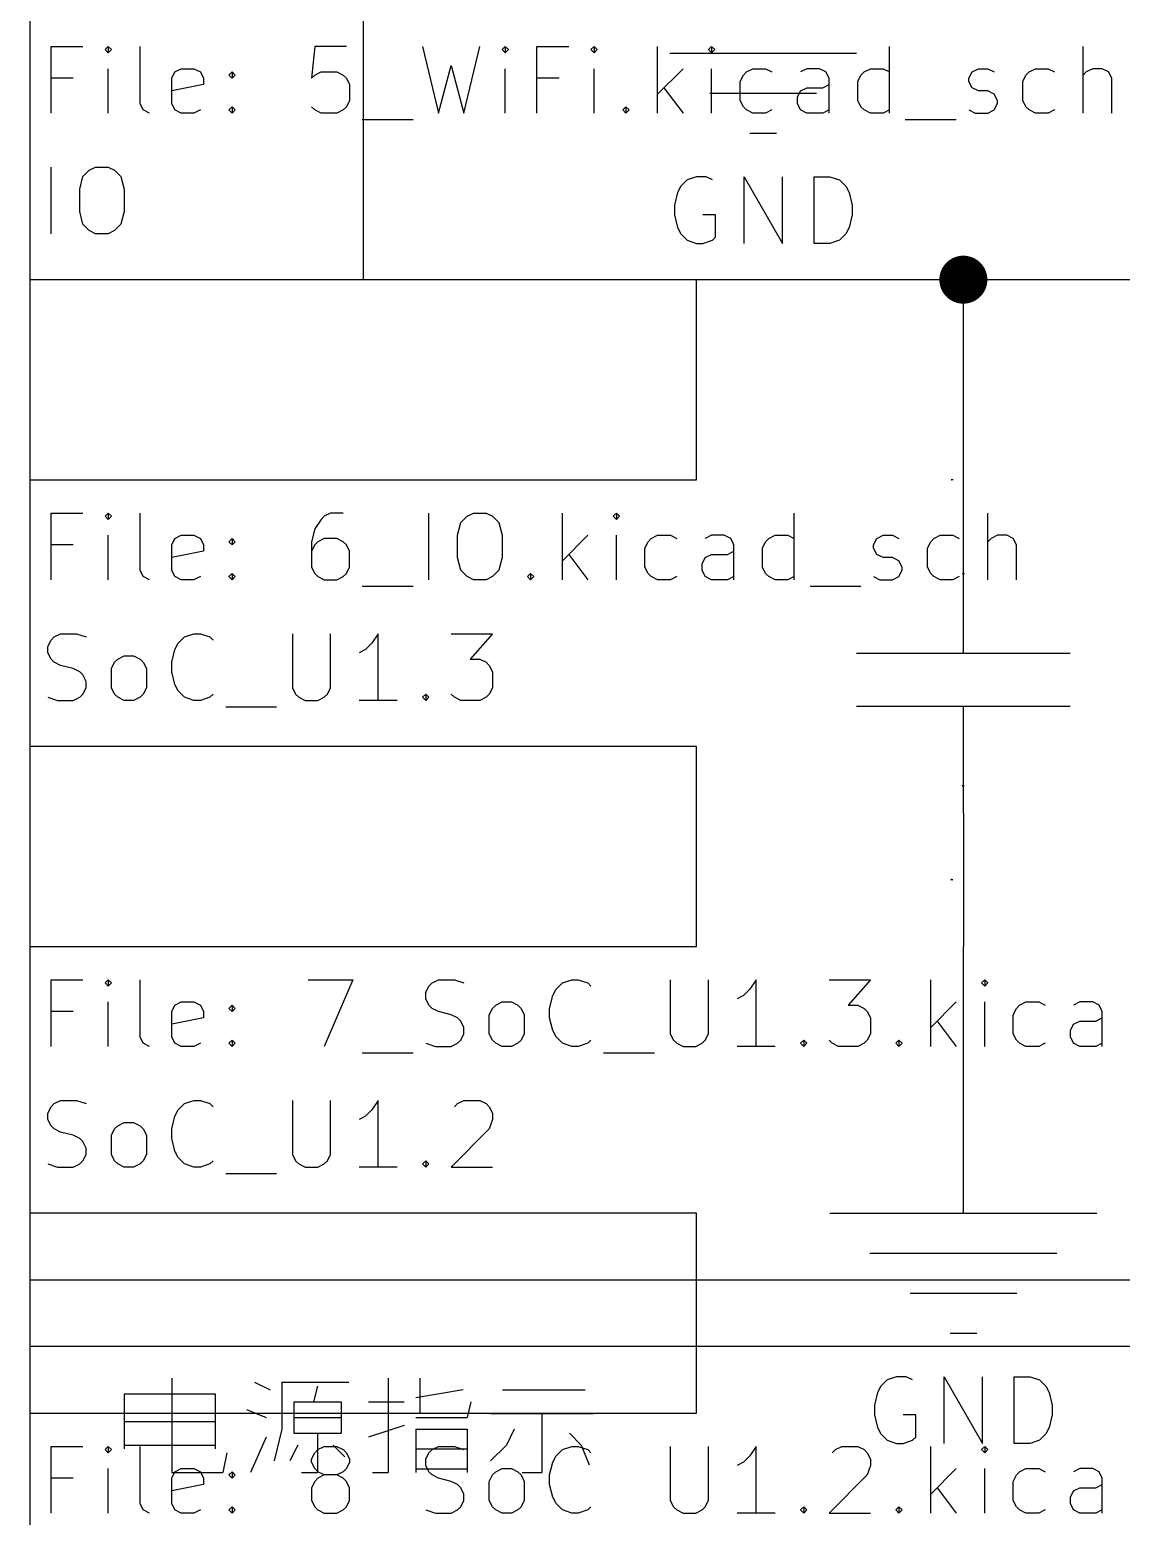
# Model space of a CAD drawing. Header units: millimetres. Extents: x 5 to 293, y -205 to -3.
# Drawn here: x 5.08 to 25.87, y -64.2 to -35.88 of the extents above; entities that cross this region are included whole.
import ezdxf

# ---------------------------------------------------------------- set-up
doc = ezdxf.new("R2010")
doc.units = ezdxf.units.MM
for name, color, linetype in [('GREENSIXTYFIVE', 129, 'CONTINUOUS'), ('LIGHTGREEN', 92, 'CONTINUOUS'), ('LIGHTMAGENTA', 212, 'CONTINUOUS'), ('LIGHTRED', 12, 'CONTINUOUS'), ('RED', 14, 'CONTINUOUS'), ('YELLOWTHREE', 44, 'CONTINUOUS')]:
    doc.layers.add(name, color=color, linetype=linetype)

msp = doc.modelspace()

# ---------------------------------------------------------------- linework, layer by layer
at = {"layer": 'GREENSIXTYFIVE', "linetype": 'CONTINUOUS'}
for p, q in [((5.4867, -39.7646), (5.4867, -38.4946)), ((6.2125, -38.5551), (6.3334, -38.4946)), ((6.3334, -38.4946), (6.5753, -38.4946)), ((6.5753, -38.4946), (6.6963, -38.5551)), ((6.0311, -38.918), (6.0915, -38.6761)), ((6.0915, -38.6761), (6.2125, -38.5551)), ((6.6963, -38.5551), (6.8172, -38.6761)), ((6.8172, -38.6761), (6.8777, -38.918)), ((17.5986, -38.7397), (17.4776, -38.8607)), ((17.78, -38.6792), (17.5986, -38.7397)), ((17.9614, -38.6792), (17.78, -38.6792)), ((18.0824, -38.7397), (17.9614, -38.6792)), ((18.6871, -39.9492), (18.6871, -38.6792)), ((18.6871, -38.6792), (19.4128, -39.9492)), ((19.4128, -39.9492), (19.4128, -38.6792)), ((20.0176, -39.9492), (20.0176, -38.6792)), ((20.0176, -38.6792), (20.32, -38.6792)), ((20.32, -38.6792), (20.5014, -38.7397)), ((20.5014, -38.7397), (20.6224, -38.8607)), ((6.0311, -39.3413), (6.0311, -38.918)), ((6.8777, -38.918), (6.8777, -39.3413)), ((17.4171, -38.9816), (17.3567, -39.2235)), ((17.4776, -38.8607), (17.4171, -38.9816)), ((20.6224, -38.8607), (20.6829, -38.9816)), ((20.6829, -38.9816), (20.7433, -39.2235)), ((6.0915, -39.5832), (6.0311, -39.3413)), ((6.8777, -39.3413), (6.8172, -39.5832)), ((17.3567, -39.2235), (17.3567, -39.4049)), ((20.7433, -39.2235), (20.7433, -39.4049)), ((6.2125, -39.7042), (6.0915, -39.5832)), ((6.8172, -39.5832), (6.6963, -39.7042)), ((17.3567, -39.4049), (17.4171, -39.6468)), ((18.1428, -39.4049), (17.9009, -39.4049)), ((18.1428, -39.8283), (18.1428, -39.4049)), ((20.7433, -39.4049), (20.6829, -39.6468)), ((6.3334, -39.7646), (6.2125, -39.7042)), ((6.5753, -39.7646), (6.3334, -39.7646)), ((6.6963, -39.7042), (6.5753, -39.7646)), ((17.4171, -39.6468), (17.4776, -39.7678)), ((17.4776, -39.7678), (17.5986, -39.8888)), ((17.5986, -39.8888), (17.78, -39.9492)), ((17.9009, -39.9492), (18.0824, -39.8888)), ((18.0824, -39.8888), (18.1428, -39.8283)), ((20.5014, -39.8888), (20.32, -39.9492)), ((20.6224, -39.7678), (20.5014, -39.8888)), ((20.6829, -39.6468), (20.6224, -39.7678)), ((17.78, -39.9492), (17.9009, -39.9492)), ((20.32, -39.9492), (20.0176, -39.9492)), ((22.8718, -46.2401), (22.8464, -46.2401)), ((22.8464, -46.2401), (22.85, -46.2425)), ((22.8718, -46.2401), (22.8464, -46.2401)), ((22.8464, -46.2401), (22.85, -46.2425)), ((22.85, -46.2425), (22.8524, -46.2449)), ((22.85, -46.2425), (22.8524, -46.2449)), ((22.8524, -46.2449), (22.8536, -46.2473)), ((22.8524, -46.2449), (22.8536, -46.2473)), ((22.8718, -46.2328), (22.8718, -46.2473)), ((22.8718, -46.2328), (22.8718, -46.2473)), ((5.4263, -47.6265), (5.4867, -47.5056)), ((5.4867, -47.5056), (5.5472, -47.4451)), ((5.5472, -47.4451), (5.6682, -47.3846)), ((5.6682, -47.3846), (5.9705, -47.3846)), ((5.9705, -47.3846), (6.152, -47.4451)), ((7.8452, -47.687), (7.9057, -47.5661)), ((7.9057, -47.5661), (8.0267, -47.4451)), ((8.0267, -47.4451), (8.2081, -47.3846)), ((8.2081, -47.3846), (8.329, -47.3846)), ((8.329, -47.3846), (8.5105, -47.4451)), ((8.5105, -47.4451), (8.5709, -47.5056)), ((10.0828, -47.3846), (10.0828, -48.4127)), ((10.8085, -48.4127), (10.8085, -47.3846)), ((11.5948, -47.5661), (11.4738, -47.687)), ((11.7157, -47.3846), (11.5948, -47.5661)), ((11.7157, -48.6546), (11.7157, -47.3846)), ((13.1067, -47.3846), (13.8929, -47.3846)), ((13.8929, -47.3846), (13.4695, -47.8684)), ((5.4263, -47.7475), (5.4263, -47.6265)), ((5.4867, -47.8684), (5.4263, -47.7475)), ((6.7567, -47.8684), (6.8777, -47.808)), ((6.8777, -47.808), (7.0591, -47.808)), ((7.0591, -47.808), (7.18, -47.8684)), ((7.7848, -47.9289), (7.8452, -47.687)), ((11.4738, -47.687), (11.3529, -47.7475)), ((5.5472, -47.9289), (5.4867, -47.8684)), ((5.6682, -47.9894), (5.5472, -47.9289)), ((5.9101, -48.0499), (5.6682, -47.9894)), ((6.031, -48.1103), (5.9101, -48.0499)), ((6.0915, -48.1708), (6.031, -48.1103)), ((6.6358, -48.0499), (6.6962, -47.9289)), ((6.6358, -48.4127), (6.6358, -48.0499)), ((6.6962, -47.9289), (6.7567, -47.8684)), ((7.18, -47.8684), (7.2405, -47.9289)), ((7.2405, -47.9289), (7.301, -48.0499)), ((7.301, -48.0499), (7.301, -48.4127)), ((7.7848, -48.1103), (7.7848, -47.9289)), ((7.8452, -48.3522), (7.7848, -48.1103)), ((13.4695, -47.8684), (13.651, -47.8684)), ((13.651, -47.8684), (13.7719, -47.9289)), ((13.7719, -47.9289), (13.8324, -47.9894)), ((13.8324, -47.9894), (13.8929, -48.1103)), ((13.8929, -48.1103), (13.8929, -48.4127)), ((6.152, -48.2918), (6.0915, -48.1708)), ((6.0915, -48.5337), (6.152, -48.4127)), ((6.152, -48.4127), (6.152, -48.2918)), ((6.6962, -48.5337), (6.6358, -48.4127)), ((7.301, -48.4127), (7.2405, -48.5337)), ((7.9057, -48.4732), (7.8452, -48.3522)), ((10.0828, -48.4127), (10.1433, -48.5337)), ((10.7481, -48.5337), (10.8085, -48.4127)), ((13.8929, -48.4127), (13.8324, -48.5337)), ((5.4263, -48.5942), (5.6077, -48.6546)), ((5.6077, -48.6546), (5.9101, -48.6546)), ((5.9101, -48.6546), (6.031, -48.5942)), ((6.031, -48.5942), (6.0915, -48.5337)), ((6.7567, -48.5942), (6.6962, -48.5337)), ((6.8777, -48.6546), (6.7567, -48.5942)), ((7.0591, -48.6546), (6.8777, -48.6546)), ((7.18, -48.5942), (7.0591, -48.6546)), ((7.2405, -48.5337), (7.18, -48.5942)), ((8.0267, -48.5942), (7.9057, -48.4732)), ((8.2081, -48.6546), (8.0267, -48.5942)), ((8.329, -48.6546), (8.2081, -48.6546)), ((8.5105, -48.5942), (8.329, -48.6546)), ((8.5709, -48.5337), (8.5105, -48.5942)), ((10.1433, -48.5337), (10.2038, -48.5942)), ((10.2038, -48.5942), (10.3247, -48.6546)), ((10.3247, -48.6546), (10.5666, -48.6546)), ((10.5666, -48.6546), (10.6876, -48.5942)), ((10.6876, -48.5942), (10.7481, -48.5337)), ((12.0786, -48.6546), (11.3529, -48.6546)), ((12.5624, -48.5942), (12.6228, -48.5337)), ((12.6228, -48.6546), (12.5624, -48.5942)), ((12.6228, -48.5337), (12.6833, -48.5942)), ((12.6228, -48.5337), (12.6228, -48.6546)), ((12.6833, -48.5942), (12.6228, -48.6546)), ((13.1672, -48.5942), (13.1067, -48.5337)), ((13.2881, -48.6546), (13.1672, -48.5942)), ((13.651, -48.6546), (13.2881, -48.6546)), ((13.7719, -48.5942), (13.651, -48.6546)), ((13.8324, -48.5337), (13.7719, -48.5942)), ((8.8129, -48.7756), (9.7805, -48.7756)), ((22.8464, -50.2774), (22.8476, -50.275)), ((22.8464, -50.2774), (22.8476, -50.275)), ((22.8464, -50.2835), (22.8464, -50.2774)), ((22.8464, -50.2835), (22.8464, -50.2774)), ((22.8476, -50.2859), (22.8464, -50.2835)), ((22.8476, -50.2859), (22.8464, -50.2835)), ((22.8476, -50.275), (22.8488, -50.2738)), ((22.8476, -50.275), (22.8488, -50.2738)), ((22.8488, -50.2871), (22.8476, -50.2859)), ((22.8488, -50.2871), (22.8476, -50.2859)), ((22.8488, -50.2738), (22.8512, -50.2726)), ((22.8488, -50.2738), (22.8512, -50.2726)), ((22.8512, -50.2726), (22.8536, -50.2726)), ((22.8512, -50.2726), (22.8536, -50.2726)), ((22.8536, -50.2726), (22.8572, -50.2738)), ((22.8536, -50.2726), (22.8572, -50.2738)), ((22.8572, -50.2738), (22.8718, -50.2883)), ((22.8572, -50.2738), (22.8718, -50.2883)), ((22.8718, -50.2883), (22.8718, -50.2726)), ((22.8718, -50.2883), (22.8718, -50.2726)), ((5.4867, -56.3956), (5.5472, -56.3351)), ((5.5472, -56.3351), (5.6682, -56.2746)), ((5.6682, -56.2746), (5.9705, -56.2746)), ((5.9705, -56.2746), (6.152, -56.3351)), ((7.9057, -56.4561), (8.0267, -56.3351)), ((8.0267, -56.3351), (8.2081, -56.2746)), ((8.2081, -56.2746), (8.329, -56.2746)), ((8.329, -56.2746), (8.5105, -56.3351)), ((8.5105, -56.3351), (8.5709, -56.3956)), ((10.0828, -56.2746), (10.0828, -57.3027)), ((10.8085, -57.3027), (10.8085, -56.2746)), ((11.7157, -56.2746), (11.5948, -56.4561)), ((11.7157, -57.5446), (11.7157, -56.2746)), ((13.1672, -56.3956), (13.2276, -56.3351)), ((13.2276, -56.3351), (13.3486, -56.2746)), ((13.3486, -56.2746), (13.651, -56.2746)), ((13.651, -56.2746), (13.7719, -56.3351)), ((13.7719, -56.3351), (13.8324, -56.3956)), ((5.4263, -56.5165), (5.4867, -56.3956)), ((5.4263, -56.6375), (5.4263, -56.5165)), ((5.4867, -56.7584), (5.4263, -56.6375)), ((7.7848, -56.8189), (7.8452, -56.577)), ((7.8452, -56.577), (7.9057, -56.4561)), ((11.4738, -56.577), (11.3529, -56.6375)), ((11.5948, -56.4561), (11.4738, -56.577)), ((13.8324, -56.3956), (13.8929, -56.5165)), ((13.8929, -56.6375), (13.8324, -56.8189)), ((13.8929, -56.5165), (13.8929, -56.6375)), ((5.5472, -56.8189), (5.4867, -56.7584)), ((5.6682, -56.8794), (5.5472, -56.8189)), ((5.9101, -56.9399), (5.6682, -56.8794)), ((6.6358, -56.9399), (6.6962, -56.8189)), ((6.6962, -56.8189), (6.7567, -56.7584)), ((6.7567, -56.7584), (6.8777, -56.698)), ((6.8777, -56.698), (7.0591, -56.698)), ((7.0591, -56.698), (7.18, -56.7584)), ((7.18, -56.7584), (7.2405, -56.8189)), ((7.2405, -56.8189), (7.301, -56.9399)), ((7.7848, -57.0003), (7.7848, -56.8189)), ((13.8324, -56.8189), (13.1067, -57.5446)), ((6.031, -57.0003), (5.9101, -56.9399)), ((6.0915, -57.0608), (6.031, -57.0003)), ((6.152, -57.1818), (6.0915, -57.0608)), ((6.152, -57.3027), (6.152, -57.1818)), ((6.6358, -57.3027), (6.6358, -56.9399)), ((7.301, -56.9399), (7.301, -57.3027)), ((7.8452, -57.2422), (7.7848, -57.0003)), ((5.4263, -57.4842), (5.6077, -57.5446)), ((5.9101, -57.5446), (6.031, -57.4842)), ((6.031, -57.4842), (6.0915, -57.4237)), ((6.0915, -57.4237), (6.152, -57.3027)), ((6.6962, -57.4237), (6.6358, -57.3027)), ((6.7567, -57.4842), (6.6962, -57.4237)), ((6.8777, -57.5446), (6.7567, -57.4842)), ((7.18, -57.4842), (7.0591, -57.5446)), ((7.2405, -57.4237), (7.18, -57.4842)), ((7.301, -57.3027), (7.2405, -57.4237)), ((7.9057, -57.3632), (7.8452, -57.2422)), ((8.0267, -57.4842), (7.9057, -57.3632)), ((8.2081, -57.5446), (8.0267, -57.4842)), ((8.5105, -57.4842), (8.329, -57.5446)), ((8.5709, -57.4237), (8.5105, -57.4842)), ((10.0828, -57.3027), (10.1433, -57.4237)), ((10.1433, -57.4237), (10.2038, -57.4842)), ((10.2038, -57.4842), (10.3247, -57.5446)), ((10.5666, -57.5446), (10.6876, -57.4842)), ((10.6876, -57.4842), (10.7481, -57.4237)), ((10.7481, -57.4237), (10.8085, -57.3027)), ((12.5624, -57.4842), (12.6228, -57.4237)), ((12.6228, -57.5446), (12.5624, -57.4842)), ((12.6228, -57.4237), (12.6833, -57.4842)), ((12.6228, -57.4237), (12.6228, -57.5446)), ((12.6833, -57.4842), (12.6228, -57.5446)), ((5.6077, -57.5446), (5.9101, -57.5446)), ((7.0591, -57.5446), (6.8777, -57.5446)), ((8.329, -57.5446), (8.2081, -57.5446)), ((8.8129, -57.6656), (9.7805, -57.6656)), ((10.3247, -57.5446), (10.5666, -57.5446)), ((12.0786, -57.5446), (11.3529, -57.5446)), ((13.1067, -57.5446), (13.8929, -57.5446)), ((21.2876, -61.7207), (21.2271, -61.8416)), ((21.4086, -61.5997), (21.2876, -61.7207)), ((21.59, -61.5392), (21.4086, -61.5997)), ((21.7714, -61.5392), (21.59, -61.5392)), ((21.8924, -61.5997), (21.7714, -61.5392)), ((22.4971, -62.8092), (22.4971, -61.5392)), ((22.4971, -61.5392), (23.2228, -62.8092)), ((23.2228, -62.8092), (23.2228, -61.5392)), ((23.8276, -62.8092), (23.8276, -61.5392)), ((23.8276, -61.5392), (24.13, -61.5392)), ((24.13, -61.5392), (24.3114, -61.5997)), ((24.3114, -61.5997), (24.4324, -61.7207)), ((24.4324, -61.7207), (24.4929, -61.8416)), ((21.2271, -61.8416), (21.1667, -62.0835)), ((24.4929, -61.8416), (24.5533, -62.0835)), ((21.1667, -62.0835), (21.1667, -62.2649)), ((21.1667, -62.2649), (21.2271, -62.5068)), ((21.9528, -62.2649), (21.7109, -62.2649)), ((21.9528, -62.6883), (21.9528, -62.2649)), ((24.5533, -62.2649), (24.4929, -62.5068)), ((24.5533, -62.0835), (24.5533, -62.2649)), ((21.2271, -62.5068), (21.2876, -62.6278)), ((24.4929, -62.5068), (24.4324, -62.6278)), ((21.2876, -62.6278), (21.4086, -62.7488)), ((21.4086, -62.7488), (21.59, -62.8092)), ((21.59, -62.8092), (21.7109, -62.8092)), ((21.7109, -62.8092), (21.8924, -62.7488)), ((21.8924, -62.7488), (21.9528, -62.6883)), ((24.13, -62.8092), (23.8276, -62.8092)), ((24.3114, -62.7488), (24.13, -62.8092)), ((24.4324, -62.6278), (24.3114, -62.7488))]:
    msp.add_line(p, q, dxfattribs=at)
at = {"layer": 'LIGHTGREEN', "linetype": 'CONTINUOUS'}
for p, q in [((11.43, -35.56), (11.43, -40.64)), ((22.86, -40.64), (11.43, -40.64)), ((43.18, -40.64), (22.86, -40.64)), ((22.86, -43.18), (22.86, -40.64)), ((22.86, -55.88), (22.86, -53.34))]:
    msp.add_line(p, q, dxfattribs=at)
at = {"layer": 'LIGHTGREEN', "const_width": 0.4572}
msp.add_lwpolyline([(22.6314, -40.64, 1), (23.0886, -40.64, 1)], format="xyb", close=True, dxfattribs=at)
at = {"layer": 'LIGHTMAGENTA', "linetype": 'CONTINUOUS'}
for p, q in [((5.08, -5.08), (5.08, -59.69)), ((5.08, -59.69), (67.31, -59.69)), ((5.08, -60.96), (5.08, -114.3)), ((67.31, -60.96), (5.08, -60.96)), ((7.7833, -61.5657), (7.7833, -63.3654)), ((9.3581, -61.6407), (9.6581, -61.7906)), ((9.883, -61.6407), (11.1579, -61.6407)), ((9.883, -61.6407), (9.883, -62.5405)), ((10.558, -61.7157), (10.483, -62.0156)), ((11.9078, -61.5657), (11.9078, -63.3654)), ((12.5077, -61.5657), (12.5077, -62.2406)), ((6.8834, -62.9155), (6.8834, -61.8656)), ((6.8834, -61.8656), (8.6082, -61.8656)), ((8.6082, -61.8656), (8.6082, -62.9155)), ((10.108, -62.0156), (10.108, -62.6155)), ((10.108, -62.0156), (11.0079, -62.0156)), ((11.0079, -62.0156), (11.0079, -62.6155)), ((11.5328, -62.0156), (12.2077, -62.0156)), ((13.3326, -61.7906), (12.4327, -61.9406)), ((13.4826, -62.0156), (13.4076, -62.3156)), ((14.0825, -61.7906), (15.6573, -61.7906)), ((9.2081, -62.1656), (9.5831, -62.3156)), ((13.8575, -62.2406), (15.8073, -62.2406)), ((14.8324, -62.2406), (14.8324, -63.3654)), ((6.8834, -62.3906), (8.6082, -62.3906)), ((9.883, -62.5405), (9.7331, -63.1405)), ((10.108, -62.3156), (11.0079, -62.3156)), ((12.2077, -62.4656), (11.5328, -62.6905)), ((12.4327, -62.3156), (13.4076, -62.3156)), ((12.4327, -62.5405), (12.4327, -63.3654)), ((12.4327, -62.5405), (13.4076, -62.5405)), ((13.4076, -62.5405), (13.4076, -63.3654)), ((14.3075, -62.5405), (14.1575, -62.8405)), ((6.8834, -62.8405), (8.6082, -62.8405)), ((9.5831, -62.6905), (9.2831, -63.3654)), ((10.183, -62.8405), (10.033, -63.1405)), ((10.108, -62.6155), (11.0079, -62.6155)), ((10.558, -62.6155), (10.558, -63.3654)), ((10.8579, -62.8405), (11.0829, -63.0655)), ((14.1575, -62.8405), (13.8575, -63.1405)), ((15.3573, -62.6155), (15.5823, -62.8405)), ((15.5823, -62.8405), (15.7323, -63.2155)), ((8.8332, -62.9905), (8.7582, -63.3654)), ((12.4327, -62.9155), (13.4076, -62.9155)), ((7.7833, -63.3654), (8.7582, -63.3654)), ((10.258, -63.3654), (10.558, -63.3654)), ((11.6078, -63.3654), (11.9078, -63.3654)), ((12.4327, -63.2905), (13.4076, -63.2905)), ((14.4575, -63.3654), (14.8324, -63.3654))]:
    msp.add_line(p, q, dxfattribs=at)
at = {"layer": 'LIGHTRED', "linetype": 'CONTINUOUS'}
for p, q in [((22.6537, -44.45), (22.6283, -44.45)), ((22.6283, -44.45), (22.6319, -44.4524)), ((22.6537, -44.45), (22.6283, -44.45)), ((22.6283, -44.45), (22.6319, -44.4524)), ((22.6319, -44.4524), (22.6343, -44.4548)), ((22.6319, -44.4524), (22.6343, -44.4548)), ((22.6343, -44.4548), (22.6355, -44.4572)), ((22.6343, -44.4548), (22.6355, -44.4572)), ((22.6537, -44.4427), (22.6537, -44.4572)), ((22.6537, -44.4427), (22.6537, -44.4572)), ((22.6283, -52.0675), (22.6295, -52.0651)), ((22.6283, -52.0675), (22.6295, -52.0651)), ((22.6283, -52.0736), (22.6283, -52.0675)), ((22.6283, -52.0736), (22.6283, -52.0675)), ((22.6295, -52.076), (22.6283, -52.0736)), ((22.6295, -52.076), (22.6283, -52.0736)), ((22.6295, -52.0651), (22.6307, -52.0639)), ((22.6295, -52.0651), (22.6307, -52.0639)), ((22.6307, -52.0772), (22.6295, -52.076)), ((22.6307, -52.0772), (22.6295, -52.076)), ((22.6307, -52.0639), (22.6331, -52.0627)), ((22.6307, -52.0639), (22.6331, -52.0627)), ((22.6331, -52.0627), (22.6355, -52.0627)), ((22.6331, -52.0627), (22.6355, -52.0627)), ((22.6355, -52.0627), (22.6391, -52.0639)), ((22.6355, -52.0627), (22.6391, -52.0639)), ((22.6391, -52.0639), (22.6537, -52.0784)), ((22.6391, -52.0639), (22.6537, -52.0784)), ((22.6537, -52.0784), (22.6537, -52.0627)), ((22.6537, -52.0784), (22.6537, -52.0627))]:
    msp.add_line(p, q, dxfattribs=at)
at = {"layer": 'RED', "linetype": 'CONTINUOUS'}
for p, q in [((17.272, -36.322), (20.828, -36.322)), ((18.034, -37.084), (20.066, -37.084)), ((18.796, -37.846), (19.304, -37.846)), ((5.08, -40.64), (5.08, -44.45)), ((17.78, -40.64), (5.08, -40.64)), ((5.08, -40.64), (5.08, -44.45)), ((17.78, -40.64), (5.08, -40.64)), ((17.78, -44.45), (17.78, -40.64)), ((17.78, -44.45), (17.78, -40.64)), ((22.86, -45.72), (22.86, -43.18)), ((22.86, -45.72), (22.86, -43.18)), ((5.08, -44.45), (17.78, -44.45)), ((5.08, -44.45), (17.78, -44.45)), ((22.86, -47.752), (22.86, -45.72)), ((20.828, -47.752), (24.892, -47.752)), ((24.892, -48.768), (20.828, -48.768)), ((22.86, -50.8), (22.86, -48.768)), ((5.08, -49.53), (5.08, -53.34)), ((17.78, -49.53), (5.08, -49.53)), ((5.08, -49.53), (5.08, -53.34)), ((17.78, -49.53), (5.08, -49.53)), ((17.78, -53.34), (17.78, -49.53)), ((17.78, -53.34), (17.78, -49.53)), ((22.86, -50.8), (22.86, -53.34)), ((22.86, -50.8), (22.86, -53.34)), ((5.08, -53.34), (17.78, -53.34)), ((5.08, -53.34), (17.78, -53.34)), ((22.86, -58.42), (22.86, -55.88)), ((5.08, -58.42), (5.08, -62.23)), ((17.78, -58.42), (5.08, -58.42)), ((5.08, -58.42), (5.08, -62.23)), ((17.78, -58.42), (5.08, -58.42)), ((17.78, -62.23), (17.78, -58.42)), ((17.78, -62.23), (17.78, -58.42)), ((20.32, -58.42), (25.4, -58.42)), ((21.082, -59.182), (24.638, -59.182)), ((21.844, -59.944), (23.876, -59.944)), ((22.606, -60.706), (23.114, -60.706)), ((5.08, -62.23), (17.78, -62.23)), ((5.08, -62.23), (17.78, -62.23))]:
    msp.add_line(p, q, dxfattribs=at)
at = {"layer": 'YELLOWTHREE', "linetype": 'CONTINUOUS'}
for p, q in [((5.4867, -37.4667), (5.4867, -36.1967)), ((5.4867, -36.1967), (6.0915, -36.1967)), ((6.5753, -36.1967), (6.5149, -36.2572)), ((6.6358, -36.2572), (6.5753, -36.1967)), ((6.5753, -36.1967), (6.5753, -36.3177)), ((7.1801, -37.2853), (7.1801, -36.1967)), ((10.5063, -36.1967), (10.4459, -36.8015)), ((11.1111, -36.1967), (10.5063, -36.1967)), ((12.5625, -36.1967), (12.8649, -37.4667)), ((13.3487, -37.4667), (13.6511, -36.1967)), ((14.1348, -36.1967), (14.0744, -36.2572)), ((14.1953, -36.2572), (14.1348, -36.1967)), ((14.1348, -36.1967), (14.1348, -36.3177)), ((14.7396, -37.4667), (14.7396, -36.1967)), ((14.7396, -36.1967), (15.3444, -36.1967)), ((15.8282, -36.1967), (15.7678, -36.2572)), ((15.8887, -36.2572), (15.8282, -36.1967)), ((15.8282, -36.1967), (15.8282, -36.3177)), ((17.0378, -37.4667), (17.0378, -36.1967)), ((18.0659, -36.1967), (18.0055, -36.2572)), ((18.1264, -36.2572), (18.0659, -36.1967)), ((18.0659, -36.1967), (18.0659, -36.3177)), ((21.4526, -37.4667), (21.4526, -36.1967)), ((25.1416, -37.4667), (25.1416, -36.1967)), ((6.5149, -36.2572), (6.5753, -36.3177)), ((6.5753, -36.3177), (6.6358, -36.2572)), ((14.0744, -36.2572), (14.1348, -36.3177)), ((14.1348, -36.3177), (14.1953, -36.2572)), ((15.7678, -36.2572), (15.8282, -36.3177)), ((15.8282, -36.3177), (15.8887, -36.2572)), ((18.0055, -36.2572), (18.0659, -36.3177)), ((18.0659, -36.3177), (18.1264, -36.2572)), ((5.9101, -36.8015), (5.4867, -36.8015)), ((6.5753, -37.4667), (6.5753, -36.6201)), ((7.7849, -36.8015), (7.8453, -36.6805)), ((7.7849, -37.2853), (7.7849, -36.8015)), ((7.8453, -36.6805), (7.9663, -36.6201)), ((7.9663, -36.6201), (8.2082, -36.6201)), ((8.2082, -36.6201), (8.3291, -36.6805)), ((8.3291, -36.6805), (8.3896, -36.8015)), ((8.3896, -36.8015), (8.3896, -36.9224)), ((8.8735, -36.741), (8.9339, -36.6805)), ((8.9339, -36.8015), (8.8735, -36.741)), ((8.9339, -36.6805), (8.9944, -36.741)), ((8.9339, -36.6805), (8.9339, -36.8015)), ((8.9944, -36.741), (8.9339, -36.8015)), ((10.4459, -36.8015), (10.5063, -36.741)), ((10.5063, -36.741), (10.6273, -36.6805)), ((10.6273, -36.6805), (10.9297, -36.6805)), ((10.9297, -36.6805), (11.0506, -36.741)), ((11.0506, -36.741), (11.1111, -36.8015)), ((11.1111, -36.8015), (11.1716, -36.9224)), ((12.8649, -37.4667), (13.1068, -36.5596)), ((13.1068, -36.5596), (13.3487, -37.4667)), ((14.1348, -37.4667), (14.1348, -36.6201)), ((15.163, -36.8015), (14.7396, -36.8015)), ((15.8282, -37.4667), (15.8282, -36.6201)), ((17.5216, -36.6201), (17.0378, -37.1039)), ((18.0659, -37.4667), (18.0659, -36.6201)), ((18.6103, -36.862), (18.6707, -36.741)), ((18.6707, -36.741), (18.7312, -36.6805)), ((18.7312, -36.6805), (18.8522, -36.6201)), ((18.8522, -36.6201), (19.0941, -36.6201)), ((19.0941, -36.6201), (19.215, -36.6805)), ((19.8803, -36.6201), (19.7593, -36.6805)), ((20.1222, -36.6201), (19.8803, -36.6201)), ((20.2431, -36.6805), (20.1222, -36.6201)), ((20.3036, -36.8015), (20.2431, -36.6805)), ((20.3036, -37.4667), (20.3036, -36.8015)), ((20.8479, -36.862), (20.9083, -36.741)), ((20.9083, -36.741), (20.9688, -36.6805)), ((20.9688, -36.6805), (21.0898, -36.6201)), ((21.0898, -36.6201), (21.3317, -36.6201)), ((21.3317, -36.6201), (21.4526, -36.6805)), ((22.9645, -36.8015), (23.0249, -36.6805)), ((22.9645, -36.862), (22.9645, -36.8015)), ((23.0249, -36.6805), (23.1459, -36.6201)), ((23.1459, -36.6201), (23.3273, -36.6201)), ((23.3273, -36.6201), (23.4483, -36.6805)), ((23.9926, -36.862), (24.053, -36.741)), ((24.053, -36.741), (24.1135, -36.6805)), ((24.1135, -36.6805), (24.2345, -36.6201)), ((24.2345, -36.6201), (24.4764, -36.6201)), ((24.4764, -36.6201), (24.5973, -36.6805)), ((25.2021, -36.6805), (25.1416, -36.741)), ((25.3231, -36.6201), (25.2021, -36.6805)), ((25.5045, -36.6201), (25.3231, -36.6201)), ((25.6254, -36.6805), (25.5045, -36.6201)), ((25.6859, -36.8015), (25.6254, -36.6805)), ((25.6859, -37.4667), (25.6859, -36.8015)), ((8.3896, -36.9224), (7.7849, -37.0434)), ((11.1716, -36.9224), (11.1716, -37.2248)), ((17.1588, -36.9829), (17.5216, -37.4667)), ((18.6103, -37.2248), (18.6103, -36.862)), ((19.6989, -37.1643), (19.7593, -37.0434)), ((19.7593, -37.0434), (19.8803, -36.9829)), ((19.8803, -36.9829), (20.1827, -36.9829)), ((20.1827, -36.9829), (20.3036, -36.9224)), ((20.8479, -37.2248), (20.8479, -36.862)), ((23.0249, -36.9829), (22.9645, -36.862)), ((23.1459, -37.0434), (23.0249, -36.9829)), ((23.3273, -37.0434), (23.1459, -37.0434)), ((23.4483, -37.1039), (23.3273, -37.0434)), ((23.9926, -37.2248), (23.9926, -36.862)), ((7.2406, -37.4063), (7.1801, -37.2853)), ((7.8453, -37.4063), (7.7849, -37.2853)), ((8.8735, -37.4063), (8.9339, -37.3458)), ((8.9339, -37.3458), (8.9944, -37.4063)), ((8.9339, -37.3458), (8.9339, -37.4667)), ((10.5063, -37.4063), (10.4459, -37.3458)), ((11.1111, -37.3458), (11.0506, -37.4063)), ((11.1716, -37.2248), (11.1111, -37.3458)), ((16.3726, -37.4063), (16.433, -37.3458)), ((16.433, -37.3458), (16.4935, -37.4063)), ((16.433, -37.3458), (16.433, -37.4667)), ((18.6707, -37.3458), (18.6103, -37.2248)), ((18.7312, -37.4063), (18.6707, -37.3458)), ((19.6989, -37.2853), (19.6989, -37.1643)), ((19.7593, -37.4063), (19.6989, -37.2853)), ((20.9083, -37.3458), (20.8479, -37.2248)), ((20.9688, -37.4063), (20.9083, -37.3458)), ((23.5087, -37.2248), (23.4483, -37.1039)), ((23.4483, -37.4063), (23.5087, -37.2853)), ((23.5087, -37.2853), (23.5087, -37.2248)), ((24.053, -37.3458), (23.9926, -37.2248)), ((24.1135, -37.4063), (24.053, -37.3458)), ((7.3616, -37.4667), (7.2406, -37.4063)), ((7.9663, -37.4667), (7.8453, -37.4063)), ((8.2082, -37.4667), (7.9663, -37.4667)), ((8.3291, -37.4063), (8.2082, -37.4667)), ((8.9339, -37.4667), (8.8735, -37.4063)), ((8.9944, -37.4063), (8.9339, -37.4667)), ((10.6273, -37.4667), (10.5063, -37.4063)), ((10.9297, -37.4667), (10.6273, -37.4667)), ((11.0506, -37.4063), (10.9297, -37.4667)), ((11.4135, -37.5877), (12.3811, -37.5877)), ((16.433, -37.4667), (16.3726, -37.4063)), ((16.4935, -37.4063), (16.433, -37.4667)), ((18.8522, -37.4667), (18.7312, -37.4063)), ((19.0941, -37.4667), (18.8522, -37.4667)), ((19.215, -37.4063), (19.0941, -37.4667)), ((19.8803, -37.4667), (19.7593, -37.4063)), ((20.1827, -37.4667), (19.8803, -37.4667)), ((20.3036, -37.4063), (20.1827, -37.4667)), ((21.0898, -37.4667), (20.9688, -37.4063)), ((21.3317, -37.4667), (21.0898, -37.4667)), ((21.4526, -37.4063), (21.3317, -37.4667)), ((21.755, -37.5877), (22.7226, -37.5877)), ((22.9645, -37.4063), (23.0854, -37.4667)), ((23.0854, -37.4667), (23.3273, -37.4667)), ((23.3273, -37.4667), (23.4483, -37.4063)), ((24.2345, -37.4667), (24.1135, -37.4063)), ((24.4764, -37.4667), (24.2345, -37.4667)), ((24.5973, -37.4063), (24.4764, -37.4667)), ((5.4867, -46.3567), (5.4867, -45.0867)), ((5.4867, -45.0867), (6.0915, -45.0867)), ((6.5753, -45.0867), (6.5149, -45.1472)), ((6.5149, -45.1472), (6.5753, -45.2077)), ((6.6358, -45.1472), (6.5753, -45.0867)), ((6.5753, -45.0867), (6.5753, -45.2077)), ((6.5753, -45.2077), (6.6358, -45.1472)), ((7.1801, -46.1753), (7.1801, -45.0867)), ((10.6273, -45.2077), (10.5063, -45.3891)), ((10.6878, -45.1472), (10.6273, -45.2077)), ((10.8087, -45.0867), (10.6878, -45.1472)), ((11.0506, -45.0867), (10.8087, -45.0867)), ((12.6834, -46.3567), (12.6834, -45.0867)), ((13.2278, -45.5101), (13.2882, -45.2682)), ((13.2882, -45.2682), (13.4092, -45.1472)), ((13.4092, -45.1472), (13.5301, -45.0867)), ((13.5301, -45.0867), (13.772, -45.0867)), ((13.772, -45.0867), (13.893, -45.1472)), ((13.893, -45.1472), (14.0139, -45.2682)), ((14.0139, -45.2682), (14.0744, -45.5101)), ((15.2235, -46.3567), (15.2235, -45.0867)), ((16.2516, -45.0867), (16.1912, -45.1472)), ((16.1912, -45.1472), (16.2516, -45.2077)), ((16.3121, -45.1472), (16.2516, -45.0867)), ((16.2516, -45.0867), (16.2516, -45.2077)), ((16.2516, -45.2077), (16.3121, -45.1472)), ((19.6383, -46.3567), (19.6383, -45.0867)), ((23.3273, -46.3567), (23.3273, -45.0867)), ((6.5753, -46.3567), (6.5753, -45.5101)), ((7.7849, -45.6915), (7.8453, -45.5705)), ((7.8453, -45.5705), (7.9663, -45.5101)), ((7.9663, -45.5101), (8.2082, -45.5101)), ((8.2082, -45.5101), (8.3291, -45.5705)), ((8.3291, -45.5705), (8.3896, -45.6915)), ((8.8735, -45.631), (8.9339, -45.5705)), ((8.9339, -45.5705), (8.9944, -45.631)), ((8.9339, -45.5705), (8.9339, -45.6915)), ((10.5063, -45.3891), (10.4459, -45.631)), ((10.6878, -45.5705), (10.5668, -45.631)), ((10.9297, -45.5705), (10.6878, -45.5705)), ((11.0506, -45.631), (10.9297, -45.5705)), ((13.2278, -45.9334), (13.2278, -45.5101)), ((14.0744, -45.5101), (14.0744, -45.9334)), ((15.7073, -45.5101), (15.2235, -45.9939)), ((16.2516, -46.3567), (16.2516, -45.5101)), ((16.8564, -45.631), (16.9169, -45.5705)), ((16.9169, -45.5705), (17.0379, -45.5101)), ((17.0379, -45.5101), (17.2798, -45.5101)), ((17.2798, -45.5101), (17.4007, -45.5705)), ((18.066, -45.5101), (17.945, -45.5705)), ((18.3079, -45.5101), (18.066, -45.5101)), ((18.4288, -45.5705), (18.3079, -45.5101)), ((18.4893, -45.6915), (18.4288, -45.5705)), ((19.094, -45.631), (19.1545, -45.5705)), ((19.1545, -45.5705), (19.2755, -45.5101)), ((19.2755, -45.5101), (19.5174, -45.5101)), ((19.5174, -45.5101), (19.6383, -45.5705)), ((21.1502, -45.6915), (21.2106, -45.5705)), ((21.2106, -45.5705), (21.3316, -45.5101)), ((21.3316, -45.5101), (21.513, -45.5101)), ((21.513, -45.5101), (21.634, -45.5705)), ((22.2387, -45.631), (22.2992, -45.5705)), ((22.2992, -45.5705), (22.4202, -45.5101)), ((22.4202, -45.5101), (22.6621, -45.5101)), ((22.6621, -45.5101), (22.783, -45.5705)), ((23.3878, -45.5705), (23.3273, -45.631)), ((23.5088, -45.5101), (23.3878, -45.5705)), ((23.6902, -45.5101), (23.5088, -45.5101)), ((23.8111, -45.5705), (23.6902, -45.5101)), ((23.8716, -45.6915), (23.8111, -45.5705)), ((5.9101, -45.6915), (5.4867, -45.6915)), ((7.7849, -46.1753), (7.7849, -45.6915)), ((8.3896, -45.8124), (7.7849, -45.9334)), ((8.3896, -45.6915), (8.3896, -45.8124)), ((8.9339, -45.6915), (8.8735, -45.631)), ((8.9944, -45.631), (8.9339, -45.6915)), ((10.4459, -45.631), (10.4459, -46.1148)), ((10.5063, -45.6915), (10.4459, -45.8124)), ((10.5668, -45.631), (10.5063, -45.6915)), ((11.1111, -45.6915), (11.0506, -45.631)), ((11.1716, -45.8124), (11.1111, -45.6915)), ((11.1716, -46.1148), (11.1716, -45.8124)), ((15.3445, -45.8729), (15.7073, -46.3567)), ((16.796, -45.752), (16.8564, -45.631)), ((16.796, -46.1148), (16.796, -45.752)), ((17.945, -45.9334), (18.066, -45.8729)), ((18.066, -45.8729), (18.3684, -45.8729)), ((18.3684, -45.8729), (18.4893, -45.8124)), ((18.4893, -46.3567), (18.4893, -45.6915)), ((19.0336, -45.752), (19.094, -45.631)), ((19.0336, -46.1148), (19.0336, -45.752)), ((21.1502, -45.752), (21.1502, -45.6915)), ((21.2106, -45.8729), (21.1502, -45.752)), ((21.3316, -45.9334), (21.2106, -45.8729)), ((22.1783, -45.752), (22.2387, -45.631)), ((22.1783, -46.1148), (22.1783, -45.752)), ((23.8716, -46.3567), (23.8716, -45.6915)), ((10.4459, -46.1148), (10.5063, -46.2358)), ((11.1111, -46.2358), (11.1716, -46.1148)), ((13.2882, -46.1753), (13.2278, -45.9334)), ((14.0744, -45.9334), (14.0139, -46.1753)), ((16.8564, -46.2358), (16.796, -46.1148)), ((17.8846, -46.0543), (17.945, -45.9334)), ((17.8846, -46.1753), (17.8846, -46.0543)), ((19.094, -46.2358), (19.0336, -46.1148)), ((21.513, -45.9334), (21.3316, -45.9334)), ((21.634, -45.9939), (21.513, -45.9334)), ((21.6944, -46.1148), (21.634, -45.9939)), ((21.6944, -46.1753), (21.6944, -46.1148)), ((22.2387, -46.2358), (22.1783, -46.1148)), ((7.2406, -46.2963), (7.1801, -46.1753)), ((7.3616, -46.3567), (7.2406, -46.2963)), ((7.8453, -46.2963), (7.7849, -46.1753)), ((7.9663, -46.3567), (7.8453, -46.2963)), ((8.2082, -46.3567), (7.9663, -46.3567)), ((8.3291, -46.2963), (8.2082, -46.3567)), ((8.8735, -46.2963), (8.9339, -46.2358)), ((8.9339, -46.3567), (8.8735, -46.2963)), ((8.9339, -46.2358), (8.9944, -46.2963)), ((8.9339, -46.2358), (8.9339, -46.3567)), ((8.9944, -46.2963), (8.9339, -46.3567)), ((10.5063, -46.2358), (10.5668, -46.2963)), ((10.5668, -46.2963), (10.6878, -46.3567)), ((10.6878, -46.3567), (10.9297, -46.3567)), ((10.9297, -46.3567), (11.0506, -46.2963)), ((11.0506, -46.2963), (11.1111, -46.2358)), ((13.4092, -46.2963), (13.2882, -46.1753)), ((13.5301, -46.3567), (13.4092, -46.2963)), ((13.772, -46.3567), (13.5301, -46.3567)), ((13.893, -46.2963), (13.772, -46.3567)), ((14.0139, -46.1753), (13.893, -46.2963)), ((14.5583, -46.2963), (14.6187, -46.2358)), ((14.6187, -46.3567), (14.5583, -46.2963)), ((14.6187, -46.2358), (14.6792, -46.2963)), ((14.6187, -46.2358), (14.6187, -46.3567)), ((14.6792, -46.2963), (14.6187, -46.3567)), ((16.9169, -46.2963), (16.8564, -46.2358)), ((17.0379, -46.3567), (16.9169, -46.2963)), ((17.2798, -46.3567), (17.0379, -46.3567)), ((17.4007, -46.2963), (17.2798, -46.3567)), ((17.945, -46.2963), (17.8846, -46.1753)), ((18.066, -46.3567), (17.945, -46.2963)), ((18.3684, -46.3567), (18.066, -46.3567)), ((18.4893, -46.2963), (18.3684, -46.3567)), ((19.1545, -46.2963), (19.094, -46.2358)), ((19.2755, -46.3567), (19.1545, -46.2963)), ((19.5174, -46.3567), (19.2755, -46.3567)), ((19.6383, -46.2963), (19.5174, -46.3567)), ((21.1502, -46.2963), (21.2711, -46.3567)), ((21.2711, -46.3567), (21.513, -46.3567)), ((21.513, -46.3567), (21.634, -46.2963)), ((21.634, -46.2963), (21.6944, -46.1753)), ((22.2992, -46.2963), (22.2387, -46.2358)), ((22.4202, -46.3567), (22.2992, -46.2963)), ((22.6621, -46.3567), (22.4202, -46.3567)), ((22.783, -46.2963), (22.6621, -46.3567)), ((11.4135, -46.4777), (12.3811, -46.4777)), ((19.9407, -46.4777), (20.9083, -46.4777)), ((5.4867, -55.2467), (5.4867, -53.9767)), ((5.4867, -53.9767), (6.0915, -53.9767)), ((6.5753, -53.9767), (6.5149, -54.0372)), ((6.5149, -54.0372), (6.5753, -54.0977)), ((6.6358, -54.0372), (6.5753, -53.9767)), ((6.5753, -53.9767), (6.5753, -54.0977)), ((6.5753, -54.0977), (6.6358, -54.0372)), ((7.1801, -55.0653), (7.1801, -53.9767)), ((10.3854, -53.9767), (11.232, -53.9767)), ((11.232, -53.9767), (10.6878, -55.2467)), ((12.6834, -54.0977), (12.7439, -54.0372)), ((12.7439, -54.0372), (12.8649, -53.9767)), ((12.8649, -53.9767), (13.1672, -53.9767)), ((13.1672, -53.9767), (13.3487, -54.0372)), ((15.1024, -54.1582), (15.2234, -54.0372)), ((15.2234, -54.0372), (15.4048, -53.9767)), ((15.4048, -53.9767), (15.5257, -53.9767)), ((15.5257, -53.9767), (15.7072, -54.0372)), ((15.7072, -54.0372), (15.7676, -54.0977)), ((17.2795, -53.9767), (17.2795, -55.0048)), ((18.0052, -55.0048), (18.0052, -53.9767)), ((18.9124, -53.9767), (18.7915, -54.1582)), ((18.9124, -55.2467), (18.9124, -53.9767)), ((20.3034, -53.9767), (21.0896, -53.9767)), ((21.0896, -53.9767), (20.6662, -54.4605)), ((22.2386, -55.2467), (22.2386, -53.9767)), ((23.2667, -53.9767), (23.2063, -54.0372)), ((23.2063, -54.0372), (23.2667, -54.0977)), ((23.3272, -54.0372), (23.2667, -53.9767)), ((23.2667, -53.9767), (23.2667, -54.0977)), ((23.2667, -54.0977), (23.3272, -54.0372)), ((12.623, -54.2186), (12.6834, -54.0977)), ((12.623, -54.3396), (12.623, -54.2186)), ((12.6834, -54.4605), (12.623, -54.3396)), ((14.9815, -54.521), (15.0419, -54.2791)), ((15.0419, -54.2791), (15.1024, -54.1582)), ((18.6705, -54.2791), (18.5496, -54.3396)), ((18.7915, -54.1582), (18.6705, -54.2791)), ((5.9101, -54.5815), (5.4867, -54.5815)), ((6.5753, -55.2467), (6.5753, -54.4001)), ((7.7849, -54.5815), (7.8453, -54.4605)), ((7.7849, -55.0653), (7.7849, -54.5815)), ((7.8453, -54.4605), (7.9663, -54.4001)), ((7.9663, -54.4001), (8.2082, -54.4001)), ((8.2082, -54.4001), (8.3291, -54.4605)), ((8.3291, -54.4605), (8.3896, -54.5815)), ((8.3896, -54.5815), (8.3896, -54.7024)), ((8.8735, -54.521), (8.9339, -54.4605)), ((8.9339, -54.5815), (8.8735, -54.521)), ((8.9339, -54.4605), (8.9944, -54.521)), ((8.9339, -54.4605), (8.9339, -54.5815)), ((8.9944, -54.521), (8.9339, -54.5815)), ((12.7439, -54.521), (12.6834, -54.4605)), ((12.8649, -54.5815), (12.7439, -54.521)), ((13.1068, -54.642), (12.8649, -54.5815)), ((13.2277, -54.7024), (13.1068, -54.642)), ((13.8325, -54.642), (13.8929, -54.521)), ((13.8325, -55.0048), (13.8325, -54.642)), ((13.8929, -54.521), (13.9534, -54.4605)), ((13.9534, -54.4605), (14.0744, -54.4001)), ((14.0744, -54.4001), (14.2558, -54.4001)), ((14.2558, -54.4001), (14.3767, -54.4605)), ((14.3767, -54.4605), (14.4372, -54.521)), ((14.4372, -54.521), (14.4977, -54.642)), ((14.4977, -54.642), (14.4977, -55.0048)), ((14.9815, -54.7024), (14.9815, -54.521)), ((20.6662, -54.4605), (20.8477, -54.4605)), ((20.8477, -54.4605), (20.9686, -54.521)), ((20.9686, -54.521), (21.0291, -54.5815)), ((21.0291, -54.5815), (21.0896, -54.7024)), ((22.7224, -54.4001), (22.2386, -54.8839)), ((23.2667, -55.2467), (23.2667, -54.4001)), ((23.8111, -54.642), (23.8715, -54.521)), ((23.8111, -55.0048), (23.8111, -54.642)), ((23.8715, -54.521), (23.932, -54.4605)), ((23.932, -54.4605), (24.053, -54.4001)), ((24.053, -54.4001), (24.2949, -54.4001)), ((24.2949, -54.4001), (24.4158, -54.4605)), ((25.0811, -54.4001), (24.9601, -54.4605)), ((25.323, -54.4001), (25.0811, -54.4001)), ((25.4439, -54.4605), (25.323, -54.4001)), ((25.5044, -54.5815), (25.4439, -54.4605)), ((25.5044, -55.2467), (25.5044, -54.5815)), ((8.3896, -54.7024), (7.7849, -54.8234)), ((13.2882, -54.7629), (13.2277, -54.7024)), ((13.3487, -54.8839), (13.2882, -54.7629)), ((13.3487, -55.0048), (13.3487, -54.8839)), ((15.0419, -54.9443), (14.9815, -54.7024)), ((21.0896, -54.7024), (21.0896, -55.0048)), ((22.3596, -54.7629), (22.7224, -55.2467)), ((24.8997, -54.9443), (24.9601, -54.8234)), ((24.9601, -54.8234), (25.0811, -54.7629)), ((25.0811, -54.7629), (25.3835, -54.7629)), ((25.3835, -54.7629), (25.5044, -54.7024)), ((7.2406, -55.1863), (7.1801, -55.0653)), ((7.3616, -55.2467), (7.2406, -55.1863)), ((7.8453, -55.1863), (7.7849, -55.0653)), ((7.9663, -55.2467), (7.8453, -55.1863)), ((8.3291, -55.1863), (8.2082, -55.2467)), ((8.8735, -55.1863), (8.9339, -55.1258)), ((8.9339, -55.2467), (8.8735, -55.1863)), ((8.9339, -55.1258), (8.9944, -55.1863)), ((8.9339, -55.1258), (8.9339, -55.2467)), ((8.9944, -55.1863), (8.9339, -55.2467)), ((12.623, -55.1863), (12.8044, -55.2467)), ((13.1068, -55.2467), (13.2277, -55.1863)), ((13.2277, -55.1863), (13.2882, -55.1258)), ((13.2882, -55.1258), (13.3487, -55.0048)), ((13.8929, -55.1258), (13.8325, -55.0048)), ((13.9534, -55.1863), (13.8929, -55.1258)), ((14.0744, -55.2467), (13.9534, -55.1863)), ((14.3767, -55.1863), (14.2558, -55.2467)), ((14.4372, -55.1258), (14.3767, -55.1863)), ((14.4977, -55.0048), (14.4372, -55.1258)), ((15.1024, -55.0653), (15.0419, -54.9443)), ((15.2234, -55.1863), (15.1024, -55.0653)), ((15.4048, -55.2467), (15.2234, -55.1863)), ((15.7072, -55.1863), (15.5257, -55.2467)), ((15.7676, -55.1258), (15.7072, -55.1863)), ((17.2795, -55.0048), (17.34, -55.1258)), ((17.34, -55.1258), (17.4005, -55.1863)), ((17.4005, -55.1863), (17.5214, -55.2467)), ((17.7633, -55.2467), (17.8843, -55.1863)), ((17.8843, -55.1863), (17.9448, -55.1258)), ((17.9448, -55.1258), (18.0052, -55.0048)), ((19.7591, -55.1863), (19.8195, -55.1258)), ((19.8195, -55.2467), (19.7591, -55.1863)), ((19.8195, -55.1258), (19.88, -55.1863)), ((19.8195, -55.1258), (19.8195, -55.2467)), ((19.88, -55.1863), (19.8195, -55.2467)), ((20.3639, -55.1863), (20.3034, -55.1258)), ((20.4848, -55.2467), (20.3639, -55.1863)), ((20.9686, -55.1863), (20.8477, -55.2467)), ((21.0291, -55.1258), (20.9686, -55.1863)), ((21.0896, -55.0048), (21.0291, -55.1258)), ((21.5734, -55.1863), (21.6338, -55.1258)), ((21.6338, -55.2467), (21.5734, -55.1863)), ((21.6338, -55.1258), (21.6943, -55.1863)), ((21.6338, -55.1258), (21.6338, -55.2467)), ((21.6943, -55.1863), (21.6338, -55.2467)), ((23.8715, -55.1258), (23.8111, -55.0048)), ((23.932, -55.1863), (23.8715, -55.1258)), ((24.053, -55.2467), (23.932, -55.1863)), ((24.4158, -55.1863), (24.2949, -55.2467)), ((24.8997, -55.0653), (24.8997, -54.9443)), ((24.9601, -55.1863), (24.8997, -55.0653)), ((25.0811, -55.2467), (24.9601, -55.1863)), ((25.5044, -55.1863), (25.3835, -55.2467)), ((8.2082, -55.2467), (7.9663, -55.2467)), ((11.4135, -55.3677), (12.3811, -55.3677)), ((12.8044, -55.2467), (13.1068, -55.2467)), ((14.2558, -55.2467), (14.0744, -55.2467)), ((15.5257, -55.2467), (15.4048, -55.2467)), ((16.0096, -55.3677), (16.9772, -55.3677)), ((17.5214, -55.2467), (17.7633, -55.2467)), ((19.2753, -55.2467), (18.5496, -55.2467)), ((20.8477, -55.2467), (20.4848, -55.2467)), ((24.2949, -55.2467), (24.053, -55.2467)), ((25.3835, -55.2467), (25.0811, -55.2467)), ((5.4867, -64.1367), (5.4867, -62.8667)), ((5.4867, -62.8667), (6.0915, -62.8667)), ((6.5753, -62.8667), (6.5149, -62.9272)), ((6.6358, -62.9272), (6.5753, -62.8667)), ((6.5753, -62.8667), (6.5753, -62.9877)), ((7.1801, -63.9553), (7.1801, -62.8667)), ((10.5668, -62.9272), (10.6878, -62.8667)), ((10.6878, -62.8667), (10.9297, -62.8667)), ((10.9297, -62.8667), (11.0506, -62.9272)), ((12.7439, -62.9272), (12.8649, -62.8667)), ((12.8649, -62.8667), (13.1672, -62.8667)), ((13.1672, -62.8667), (13.3487, -62.9272)), ((15.2234, -62.9272), (15.4048, -62.8667)), ((15.4048, -62.8667), (15.5257, -62.8667)), ((15.5257, -62.8667), (15.7072, -62.9272)), ((17.2795, -62.8667), (17.2795, -63.8948)), ((18.0052, -63.8948), (18.0052, -62.8667)), ((18.9124, -62.8667), (18.7915, -63.0482)), ((18.9124, -64.1367), (18.9124, -62.8667)), ((20.4243, -62.9272), (20.5453, -62.8667)), ((20.5453, -62.8667), (20.8477, -62.8667)), ((20.8477, -62.8667), (20.9686, -62.9272)), ((22.2386, -64.1367), (22.2386, -62.8667)), ((23.2667, -62.8667), (23.2063, -62.9272)), ((23.3272, -62.9272), (23.2667, -62.8667)), ((23.2667, -62.8667), (23.2667, -62.9877)), ((6.5149, -62.9272), (6.5753, -62.9877)), ((6.5753, -62.9877), (6.6358, -62.9272)), ((10.4459, -63.1086), (10.5063, -62.9877)), ((10.4459, -63.1691), (10.4459, -63.1086)), ((10.5063, -62.9877), (10.5668, -62.9272)), ((11.0506, -62.9272), (11.1111, -62.9877)), ((11.1111, -62.9877), (11.1716, -63.1086)), ((11.1716, -63.1086), (11.1716, -63.1691)), ((12.623, -63.1086), (12.6834, -62.9877)), ((12.623, -63.2296), (12.623, -63.1086)), ((12.6834, -62.9877), (12.7439, -62.9272)), ((15.0419, -63.1691), (15.1024, -63.0482)), ((15.1024, -63.0482), (15.2234, -62.9272)), ((15.7072, -62.9272), (15.7676, -62.9877)), ((18.7915, -63.0482), (18.6705, -63.1691)), ((20.3639, -62.9877), (20.4243, -62.9272)), ((20.9686, -62.9272), (21.0291, -62.9877)), ((21.0291, -62.9877), (21.0896, -63.1086)), ((21.0896, -63.1086), (21.0896, -63.2296)), ((23.2063, -62.9272), (23.2667, -62.9877)), ((23.2667, -62.9877), (23.3272, -62.9272)), ((6.5753, -64.1367), (6.5753, -63.2901)), ((7.7849, -63.4715), (7.8453, -63.3505)), ((7.8453, -63.3505), (7.9663, -63.2901)), ((7.9663, -63.2901), (8.2082, -63.2901)), ((8.2082, -63.2901), (8.3291, -63.3505)), ((8.3291, -63.3505), (8.3896, -63.4715)), ((8.8735, -63.411), (8.9339, -63.3505)), ((8.9339, -63.4715), (8.8735, -63.411)), ((8.9339, -63.3505), (8.9944, -63.411)), ((8.9339, -63.3505), (8.9339, -63.4715)), ((8.9944, -63.411), (8.9339, -63.4715)), ((10.5063, -63.2901), (10.4459, -63.1691)), ((10.5668, -63.3505), (10.5063, -63.2901)), ((10.6878, -63.411), (10.5668, -63.3505)), ((10.6878, -63.411), (10.5668, -63.4715)), ((10.9297, -63.411), (10.6878, -63.411)), ((11.0506, -63.3505), (10.9297, -63.411)), ((11.0506, -63.4715), (10.9297, -63.411)), ((11.1111, -63.2901), (11.0506, -63.3505)), ((11.1716, -63.1691), (11.1111, -63.2901)), ((12.6834, -63.3505), (12.623, -63.2296)), ((12.7439, -63.411), (12.6834, -63.3505)), ((12.8649, -63.4715), (12.7439, -63.411)), ((13.8325, -63.532), (13.8929, -63.411)), ((13.8929, -63.411), (13.9534, -63.3505)), ((13.9534, -63.3505), (14.0744, -63.2901)), ((14.0744, -63.2901), (14.2558, -63.2901)), ((14.2558, -63.2901), (14.3767, -63.3505)), ((14.3767, -63.3505), (14.4372, -63.411)), ((14.4372, -63.411), (14.4977, -63.532)), ((14.9815, -63.411), (15.0419, -63.1691)), ((14.9815, -63.5924), (14.9815, -63.411)), ((18.6705, -63.1691), (18.5496, -63.2296)), ((21.0291, -63.411), (20.3034, -64.1367)), ((21.0896, -63.2296), (21.0291, -63.411)), ((22.7224, -63.2901), (22.2386, -63.7739)), ((23.2667, -64.1367), (23.2667, -63.2901)), ((23.8111, -63.532), (23.8715, -63.411)), ((23.8715, -63.411), (23.932, -63.3505)), ((23.932, -63.3505), (24.053, -63.2901)), ((24.053, -63.2901), (24.2949, -63.2901)), ((24.2949, -63.2901), (24.4158, -63.3505)), ((25.0811, -63.2901), (24.9601, -63.3505)), ((25.323, -63.2901), (25.0811, -63.2901)), ((25.4439, -63.3505), (25.323, -63.2901)), ((25.5044, -63.4715), (25.4439, -63.3505)), ((5.9101, -63.4715), (5.4867, -63.4715)), ((7.7849, -63.9553), (7.7849, -63.4715)), ((8.3896, -63.5924), (7.7849, -63.7134)), ((8.3896, -63.4715), (8.3896, -63.5924)), ((10.5063, -63.532), (10.4459, -63.6529)), ((10.4459, -63.6529), (10.4459, -63.8948)), ((10.5668, -63.4715), (10.5063, -63.532)), ((11.1111, -63.532), (11.0506, -63.4715)), ((11.1716, -63.6529), (11.1111, -63.532)), ((11.1716, -63.8948), (11.1716, -63.6529)), ((13.1068, -63.532), (12.8649, -63.4715)), ((13.2277, -63.5924), (13.1068, -63.532)), ((13.2882, -63.6529), (13.2277, -63.5924)), ((13.3487, -63.7739), (13.2882, -63.6529)), ((13.8325, -63.8948), (13.8325, -63.532)), ((14.4977, -63.532), (14.4977, -63.8948)), ((15.0419, -63.8343), (14.9815, -63.5924)), ((22.3596, -63.6529), (22.7224, -64.1367)), ((23.8111, -63.8948), (23.8111, -63.532)), ((24.8997, -63.8343), (24.9601, -63.7134)), ((24.9601, -63.7134), (25.0811, -63.6529)), ((25.0811, -63.6529), (25.3835, -63.6529)), ((25.3835, -63.6529), (25.5044, -63.5924)), ((25.5044, -64.1367), (25.5044, -63.4715)), ((7.2406, -64.0763), (7.1801, -63.9553)), ((7.8453, -64.0763), (7.7849, -63.9553)), ((10.4459, -63.8948), (10.5063, -64.0158)), ((11.1111, -64.0158), (11.1716, -63.8948)), ((13.2882, -64.0158), (13.3487, -63.8948)), ((13.3487, -63.8948), (13.3487, -63.7739)), ((13.8929, -64.0158), (13.8325, -63.8948)), ((14.4977, -63.8948), (14.4372, -64.0158)), ((15.1024, -63.9553), (15.0419, -63.8343)), ((15.2234, -64.0763), (15.1024, -63.9553)), ((17.2795, -63.8948), (17.34, -64.0158)), ((17.9448, -64.0158), (18.0052, -63.8948)), ((23.8715, -64.0158), (23.8111, -63.8948)), ((24.8997, -63.9553), (24.8997, -63.8343)), ((24.9601, -64.0763), (24.8997, -63.9553)), ((7.3616, -64.1367), (7.2406, -64.0763)), ((7.9663, -64.1367), (7.8453, -64.0763)), ((8.2082, -64.1367), (7.9663, -64.1367)), ((8.3291, -64.0763), (8.2082, -64.1367)), ((8.8735, -64.0763), (8.9339, -64.0158)), ((8.9339, -64.1367), (8.8735, -64.0763)), ((8.9339, -64.0158), (8.9944, -64.0763)), ((8.9339, -64.0158), (8.9339, -64.1367)), ((8.9944, -64.0763), (8.9339, -64.1367)), ((10.5063, -64.0158), (10.5668, -64.0763)), ((10.5668, -64.0763), (10.6878, -64.1367)), ((10.6878, -64.1367), (10.9297, -64.1367)), ((10.9297, -64.1367), (11.0506, -64.0763)), ((11.0506, -64.0763), (11.1111, -64.0158)), ((12.623, -64.0763), (12.8044, -64.1367)), ((12.8044, -64.1367), (13.1068, -64.1367)), ((13.1068, -64.1367), (13.2277, -64.0763)), ((13.2277, -64.0763), (13.2882, -64.0158)), ((13.9534, -64.0763), (13.8929, -64.0158)), ((14.0744, -64.1367), (13.9534, -64.0763)), ((14.2558, -64.1367), (14.0744, -64.1367)), ((14.3767, -64.0763), (14.2558, -64.1367)), ((14.4372, -64.0158), (14.3767, -64.0763)), ((15.4048, -64.1367), (15.2234, -64.0763)), ((15.5257, -64.1367), (15.4048, -64.1367)), ((15.7072, -64.0763), (15.5257, -64.1367)), ((15.7676, -64.0158), (15.7072, -64.0763)), ((17.34, -64.0158), (17.4005, -64.0763)), ((17.4005, -64.0763), (17.5214, -64.1367)), ((17.5214, -64.1367), (17.7633, -64.1367)), ((17.7633, -64.1367), (17.8843, -64.0763)), ((17.8843, -64.0763), (17.9448, -64.0158)), ((19.2753, -64.1367), (18.5496, -64.1367)), ((19.7591, -64.0763), (19.8195, -64.0158)), ((19.8195, -64.1367), (19.7591, -64.0763)), ((19.8195, -64.0158), (19.88, -64.0763)), ((19.8195, -64.0158), (19.8195, -64.1367)), ((19.88, -64.0763), (19.8195, -64.1367)), ((20.3034, -64.1367), (21.0896, -64.1367)), ((21.5734, -64.0763), (21.6338, -64.0158)), ((21.6338, -64.1367), (21.5734, -64.0763)), ((21.6338, -64.0158), (21.6943, -64.0763)), ((21.6338, -64.0158), (21.6338, -64.1367)), ((21.6943, -64.0763), (21.6338, -64.1367)), ((23.932, -64.0763), (23.8715, -64.0158)), ((24.053, -64.1367), (23.932, -64.0763)), ((24.2949, -64.1367), (24.053, -64.1367)), ((24.4158, -64.0763), (24.2949, -64.1367)), ((25.0811, -64.1367), (24.9601, -64.0763)), ((25.3835, -64.1367), (25.0811, -64.1367)), ((25.5044, -64.0763), (25.3835, -64.1367))]:
    msp.add_line(p, q, dxfattribs=at)

doc.saveas('drawing.dxf')
